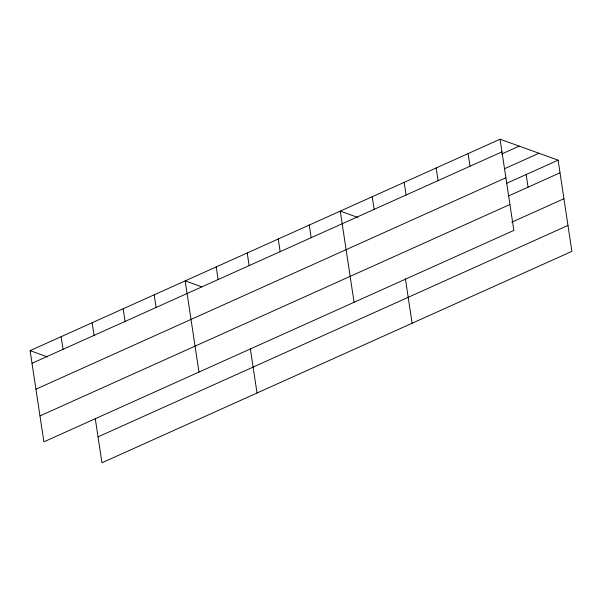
<?xml version="1.0" encoding="UTF-8"?>
<svg xmlns="http://www.w3.org/2000/svg" width="602" height="602" viewBox="0 0 602 602"><rect width="100%" height="100%" fill="white"/><g stroke="black" fill="none" stroke-linecap="round" stroke-linejoin="round"><path stroke-width="0.9" d="M500.059 139.22L513.852 230.415L43.893 441.838L30.1 350.642L500.059 139.22L558.107 160.162L571.9 251.358L101.941 462.78L95.236 418.435M32.011 363.284L501.97 151.862M501.556 154.074L519.217 146.135M504.468 168.763L538.948 153.254M35.932 389.208L505.891 177.786M506.809 183.241L558.107 160.162M508.72 195.883L560.018 172.804M39.973 415.914L509.932 204.492M511.798 222.183L563.939 198.728M98.021 436.856L567.979 225.434M357.686 217.39L340.273 211.106L354.066 302.302M201.73 286.845L185.183 280.871L198.976 372.066M30.1 350.642L47.513 356.926M526.148 174.542L528.059 187.177M468.1 153.6L470.011 166.235M436.141 167.973L438.053 180.615M404.183 182.353L406.094 194.988M405.409 278.899L412.114 323.236M372.232 196.726L374.143 209.368M309.255 225.058L311.166 237.7M278.237 239.017L280.148 251.651M247.219 252.968L249.13 265.61M250.319 348.663L257.031 393.008M216.201 266.919L218.112 279.561M154.172 294.829L156.084 307.464M123.154 308.781L125.065 321.423M92.136 322.732L94.047 335.374M61.118 336.691L63.029 349.326"/></g></svg>
